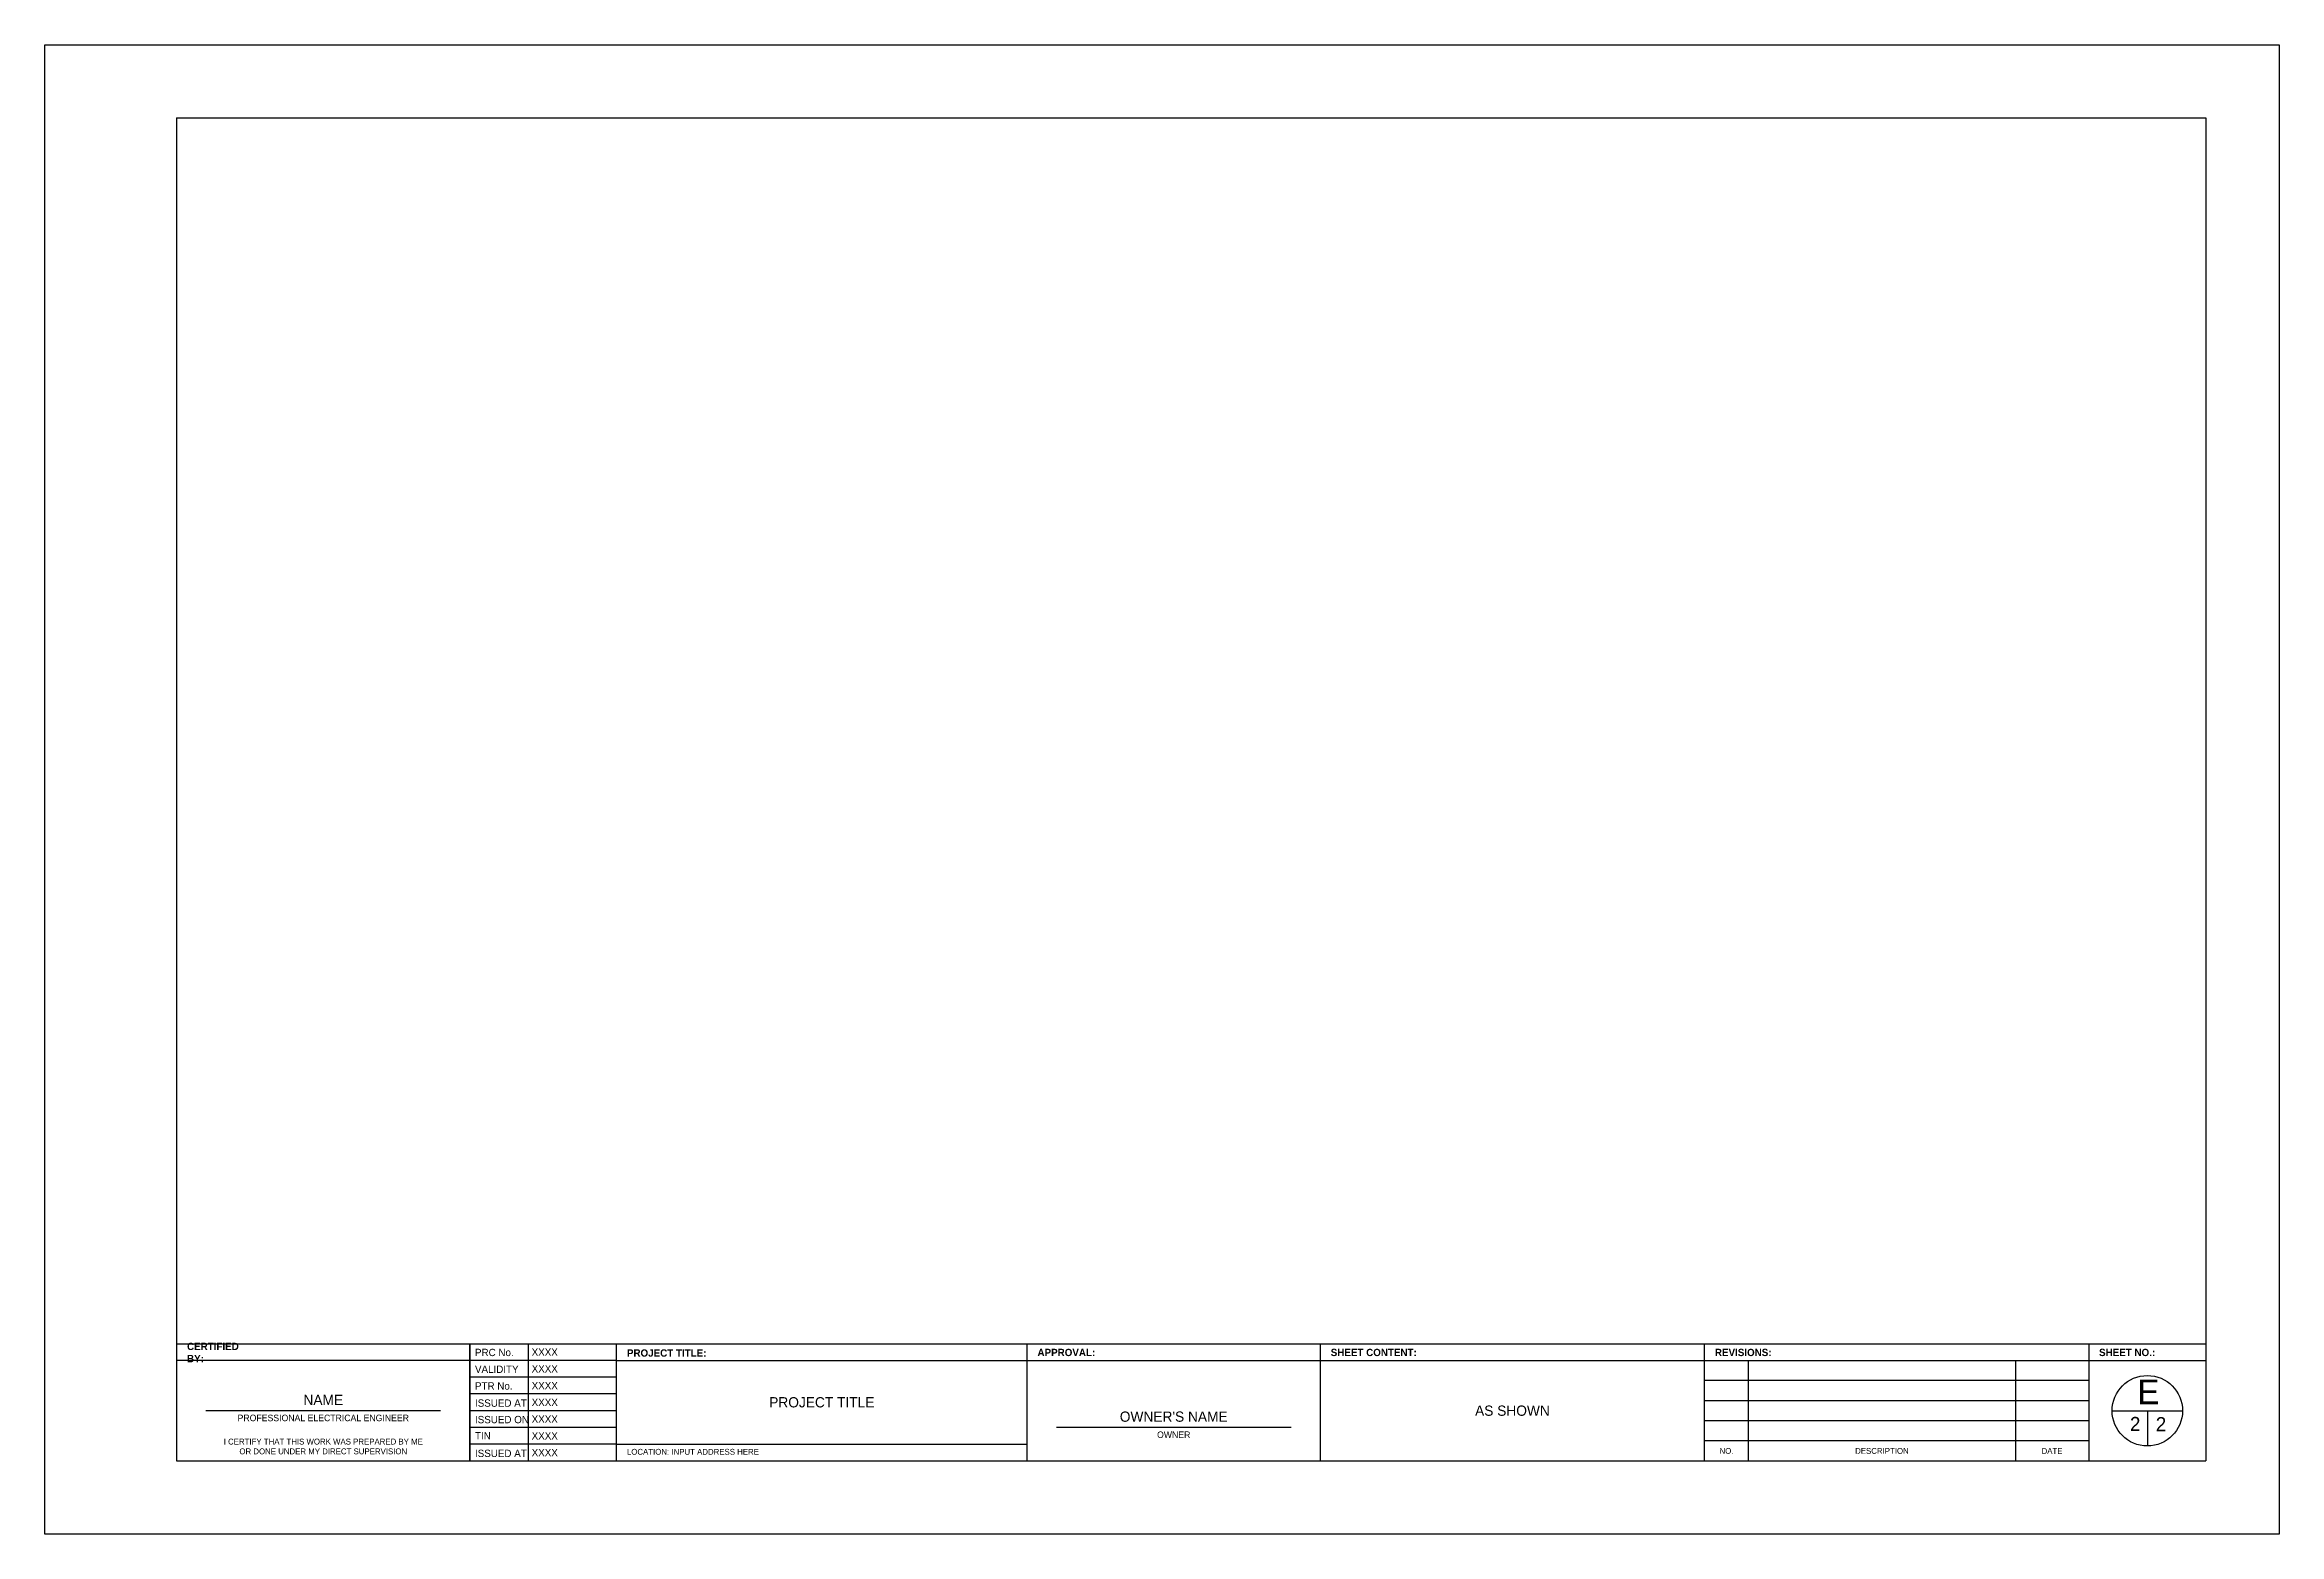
# Paper-space layout 'E2' of a CAD drawing. Header units: millimetres. Extents: x 1345 to 2107, y -1690 to -1182.
import ezdxf
from ezdxf.enums import TextEntityAlignment as Align

# ---------------------------------------------------------------- set-up
doc = ezdxf.new("R2010")
doc.units = ezdxf.units.MM
doc.layers.add('G-PAPER', color=176, linetype='Continuous', plot=False)
for name, color, linetype in [('TB-BORDER THIN', 82, 'Continuous'), ('TB-BORDER THK', 152, 'Continuous'), ('TB-TEXT', 240, 'Continuous')]:
    doc.layers.add(name, color=color, linetype=linetype)
doc.styles.add('Century', font='GOTHIC.TTF')
doc.styles.add('Century Bold', font='GOTHICB.TTF')

# ---------------------------------------------------------------- blocks, each defined once
blk = doc.blocks.new('Project_Title')
at = {"layer": 'TB-TEXT', "insert": (70, 14.29), "char_height": 3.5, "width": 95.4462, "attachment_point": 5, "style": 'Century'}
blk.add_mtext('PROJECT TITLE', dxfattribs=at)
blk = doc.blocks.new('Project_Address')
at = {"layer": 'TB-TEXT', "insert": (3.54, 3.12), "char_height": 2, "width": 134.8115, "attachment_point": 4, "style": 'Century'}
blk.add_mtext('LOCATION: INPUT ADDRESS HERE', dxfattribs=at)
blk = doc.blocks.new('Project_Owner')
at = {"layer": 'TB-TEXT', "style": 'Century'}
blk.add_text("OWNER'S NAME", height=3.5, dxfattribs=at).set_placement((50, 13.38), align=Align.CENTER)
blk = doc.blocks.new('Tblock_20X30_Electl')
at = {"layer": 'G-PAPER', "ltscale": 100}
blk.add_lwpolyline([(0, 508), (762, 508), (762, 0), (0, 0)], close=True, dxfattribs=at)
at = {"layer": 'TB-BORDER THIN'}
for p, q in [((145, 59.29), (45, 59.29)), ((195, 59.29), (145, 59.29)), ((195, 53.57), (145, 53.57)), ((195, 59.29), (335, 59.29)), ((335, 59.29), (435, 59.29)), ((435, 59.29), (566, 59.29)), ((566, 59.29), (697, 59.29)), ((581, 25), (581, 59.29)), ((672, 59.29), (672, 25)), ((697, 59.29), (737, 59.29)), ((195, 47.86), (145, 47.86)), ((697, 52.43), (566, 52.43)), ((135, 42.14), (55, 42.14)), ((195, 42.14), (145, 42.14)), ((697, 45.57), (566, 45.57)), ((697, 38.71), (566, 38.71)), ((705, 42.14), (729, 42.14)), ((717, 42.14), (717, 30.14)), ((195, 36.43), (145, 36.43)), ((195, 30.71), (145, 30.71)), ((195, 30.71), (335, 30.71)), ((425, 36.43), (345, 36.43)), ((697, 31.86), (566, 31.86))]:
    blk.add_line(p, q, dxfattribs=at)
at = {"layer": 'TB-BORDER THIN', "color": 6}
blk.add_circle((717, 42.14), 12, dxfattribs=at)
at = {"layer": 'TB-BORDER THK'}
for p, q in [((45, 483), (45, 25)), ((45, 483), (737, 483)), ((737, 483), (737, 25)), ((45, 65), (737, 65)), ((145, 65), (145, 25)), ((145, 25), (145, 65)), ((165, 25), (165, 65)), ((195, 25), (195, 65)), ((335, 25), (335, 65)), ((435, 25), (435, 65)), ((566, 25), (566, 65)), ((697, 65), (697, 25)), ((45, 25), (737, 25))]:
    blk.add_line(p, q, dxfattribs=at)
for name, p in [('Project_Title', (195, 30.71)), ('Project_Owner', (335, 25)), ('Project_Address', (195, 25))]:
    blk.add_blockref(name, p)
at = {"insert": (95, 39.67), "char_height": 2.2151, "width": 70.8835, "attachment_point": 5, "style": 'Century'}
blk.add_mtext('PROFESSIONAL ELECTRICAL ENGINEER', dxfattribs=at)
at = {"layer": 'TB-TEXT', "color": 7, "style": 'Century'}
blk.add_text('NAME', height=3.5, dxfattribs=at).set_placement((95, 44.09), align=Align.CENTER)
at = {"layer": 'TB-TEXT'}
for s, insert, char_height, width, attachment_point, style in [('CERTIFIED BY:', (48.54, 62), 2.5, 22.6493, 4, 'Century Bold'), ('PRC No.', (146.73, 62), 2.5, 22.6493, 4, 'Century'), ('PROJECT TITLE:', (198.54, 61.81), 2.5, 33.4675, 4, 'Century Bold'), ('APPROVAL:', (338.54, 62), 2.5, 33.4675, 4, 'Century Bold'), ('SHEET CONTENT:', (438.54, 62), 2.5, 33.4675, 4, 'Century Bold'), ('REVISIONS:', (569.54, 62), 2.5, 33.4675, 4, 'Century Bold'), ('SHEET NO.:', (700.54, 62), 2.5, 33.4675, 4, 'Century Bold'), ('VALIDITY', (146.73, 56.29), 2.5, 22.6493, 4, 'Century'), ('PTR No. ', (146.73, 50.58), 2.5, 22.6493, 4, 'Century'), ('ISSUED AT ', (146.73, 44.73), 2.5, 22.6493, 4, 'Century'), ('ISSUED ON', (146.73, 39.11), 2.5, 22.6493, 4, 'Century'), ('AS SHOWN', (500.5, 42.14), 3.5, 131, 5, 'Century'), ('TIN', (146.73, 33.61), 2.5, 22.6493, 4, 'Century'), ('OWNER', (385, 33.95), 2.215, 70.8835, 5, 'Century'), ('ISSUED AT', (146.73, 27.59), 2.5, 22.6493, 4, 'Century'), ('NO.', (573.5, 28.43), 2, 15, 5, 'Century'), ('DESCRIPTION', (626.5, 28.43), 2, 91, 5, 'Century'), ('DATE', (684.5, 28.43), 2, 25, 5, 'Century')]:
    blk.add_mtext(s, dxfattribs=dict(at, insert=insert, char_height=char_height, width=width, attachment_point=attachment_point, style=style))
at = {"layer": 'TB-TEXT', "color": 7, "style": 'Century'}
for s, insert, char_height, width, attachment_point in [('XXXX', (166.06, 62.14), 2.5, 28.9356, 4), ('XXXX', (166.06, 56.43), 2.5, 28.9356, 4), ('XXXX', (166.06, 50.71), 2.5, 28.9356, 4), ('XXXX', (166.06, 45), 2.5, 28.9356, 4), ('XXXX', (166.06, 39.29), 2.5, 28.9356, 4), ('I CERTIFY THAT THIS WORK WAS PREPARED BY ME \\POR DONE UNDER MY DIRECT SUPERVISION', (95, 29.94), 2, 80, 5), ('XXXX', (166.06, 33.57), 2.5, 28.9356, 4), ('XXXX', (166.06, 27.86), 2.5, 28.9356, 4)]:
    blk.add_mtext(s, dxfattribs=dict(at, insert=insert, char_height=char_height, width=width, attachment_point=attachment_point))
at = {"layer": 'TB-TEXT', "ltscale": 0.2, "attachment_point": 1, "style": 'Century'}
for s, insert, char_height in [('E', (713.61, 52.77), 8.4), ('2', (719.87, 39.97), 4.8)]:
    blk.add_mtext_dynamic_manual_height_columns(s, width=3.3853, gutter_width=5, heights=[0], dxfattribs=dict(at, insert=insert, char_height=char_height))

psp = doc.layouts.new('E2')

# ---------------------------------------------------------------- block references
psp.add_blockref('Tblock_20X30_Electl', (1345.42, -1690.44))

# ---------------------------------------------------------------- texts
at = {"layer": 'TB-TEXT', "ltscale": 0.2, "insert": (2056.49, -1650.41), "char_height": 4.8, "attachment_point": 1, "style": 'Century'}
psp.add_mtext_dynamic_manual_height_columns('2', width=3.3853, gutter_width=5, heights=[0], dxfattribs=at)

doc.saveas('drawing.dxf')
